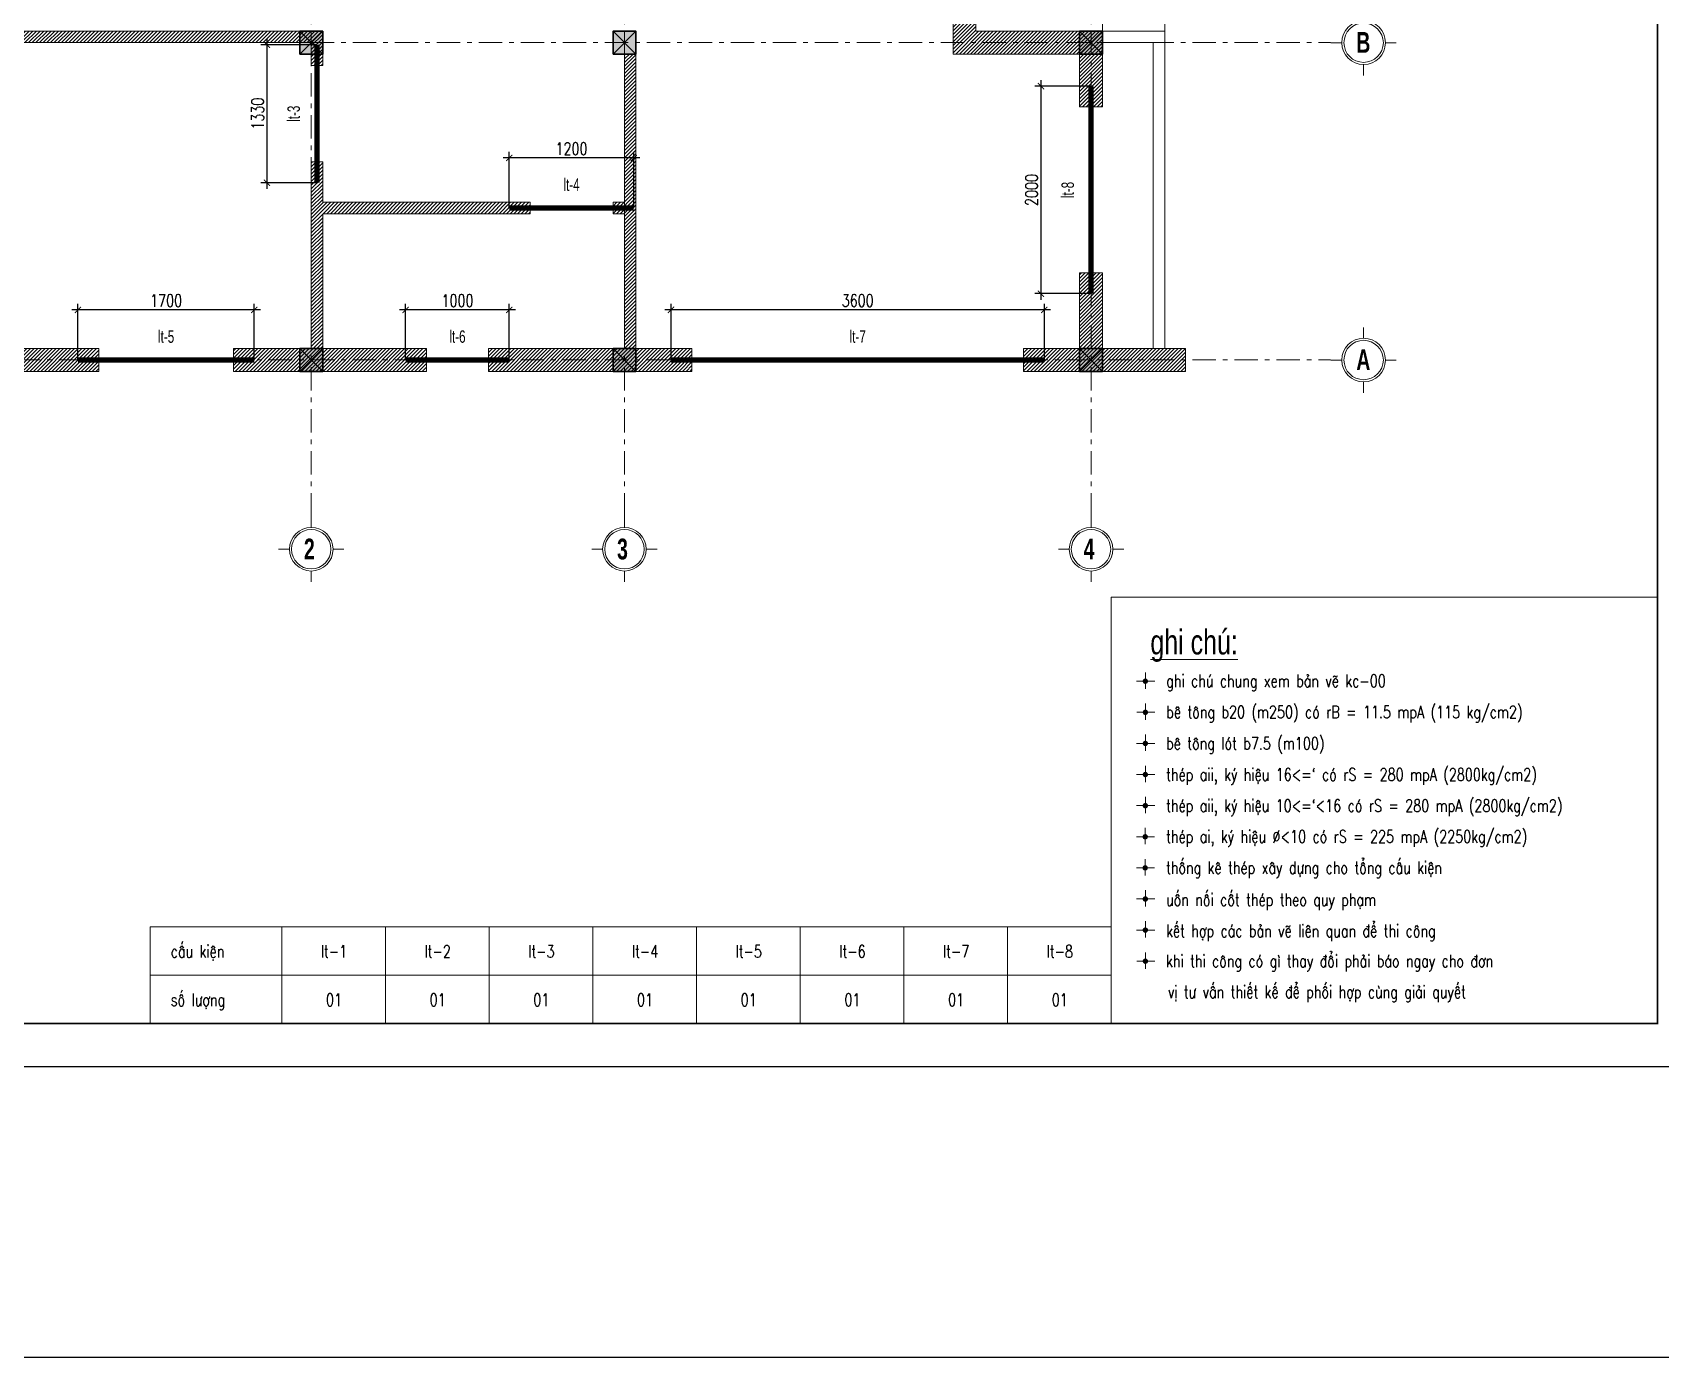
# Model space of a CAD drawing. Extents: x -1855204 to -1466800, y -1308584 to -996495.
# Drawn here: x -1840972 to -1825272, y -1293103 to -1280327 of the extents above; entities that cross this region are included whole.
import ezdxf
from ezdxf.enums import TextEntityAlignment as Align

# ---------------------------------------------------------------- set-up
doc = ezdxf.new("R2010")
doc.units = 0
doc.header["$LTSCALE"] = 150
doc.header["$PDMODE"] = 35
doc.linetypes.add('$1$HIDDEN', pattern=[0.375, 0.25, -0.125])
doc.linetypes.add('_Tim', pattern=[9, 5, -1.5, 1, -1.5])
doc.layers.get('0').update_dxf_attribs({"lineweight": 18})
doc.layers.get('Defpoints').update_dxf_attribs({"lineweight": 18})
for name, color, linetype, lineweight in [('05.Text', 253, 'Continuous', 18), ('06.betong', 2, 'Continuous', 35), ('11.Khung bo', 32, 'Continuous', 50), ('12.Khung', 36, 'Continuous', 25), ('KCVN-THAY', 7, 'Continuous', 25), ('LS - LANH TO', 3, 'Continuous', 35), ('LS-DIM', 251, 'Continuous', 13), ('LS-TEXT', 60, 'Continuous', 20), ('LS-THAY', 7, 'Continuous', 20), ('LS-TRUC', 108, '_Tim', 9)]:
    doc.layers.add(name, color=color, linetype=linetype, lineweight=lineweight)
doc.layers.add('DIM', color=1, linetype='Continuous')
doc.styles.add('AVANTHB', font='')
doc.styles.add('KCVN-LEADER', font='vnromadi.shx', dxfattribs={"width": 0.7, "height": 4})
doc.styles.add('LT', font='vnromadi.shx', dxfattribs={"width": 0.7})
doc.styles.add('vnsimpli', font='vnsimli.shx', dxfattribs={"width": 0.75})
doc.styles.get('AVANTHB').set_extended_font_data('.VnAvantH', bold=True)
doc.dimstyles.new('D-KHLT', dxfattribs={"dimtxt": 150, "dimasz": 0, "dimexe": 0, "dimexo": 0, "dimgap": 0, "dimtad": 1, "dimdec": 0, "dimlfac": 0.1, "dimzin": 0, "dimdsep": 46, "dimtxsty": 'LT', "dimblk1": 'ARCHTICK', "dimblk2": 'ARCHTICK', "dimsah": 1, "dimcen": 0, "dimsd1": 1, "dimsd2": 1, "dimclrd": 256, "dimclre": 256, "dimclrt": 60, "dimadec": 0, "dimazin": 0, "dimtfac": 0.02, "dimtdec": 0, "dimtix": 1, "dimtmove": 2, "dimatfit": 3, "dimldrblk": 'ARCHTICK', "dimfxl": 100, "dimtolj": 1, "dimtzin": 0, "dimarcsym": 0})
doc.dimstyles.new('D100(120)', dxfattribs={"dimtxt": 120, "dimasz": 60, "dimexe": 60, "dimexo": 0, "dimgap": 30, "dimtad": 1, "dimdec": 0, "dimdsep": 46, "dimtxsty": 'vnsimpli', "dimblk": 'ARCHTICK', "dimcen": 0, "dimdle": 60, "dimclrd": 256, "dimclre": 256, "dimclrt": 60, "dimadec": 0, "dimazin": 0, "dimtfac": 1, "dimtdec": 0, "dimtix": 1, "dimtmove": 0, "dimatfit": 3, "dimfxl": 1, "dimarcsym": 0})

# ---------------------------------------------------------------- blocks, each defined once
blk = doc.blocks.new('*U4')
at = {"layer": 'KCVN-THAY', "color": 140}
blk.add_lwpolyline([(214871.76, 86966.68), (215381.8, 86966.68), (215381.8, 86579.68), (214871.76, 86579.68)], close=True, dxfattribs=at)
blk = doc.blocks.new('100')
at = {"layer": '11.Khung bo', "const_width": 26.7}
blk.add_lwpolyline([(1860913, -945240), (1860913, -916940), (1896063, -916940), (1896063, -945240)], close=True, dxfattribs=at)
at = {"layer": '12.Khung', "color": 1}
blk.add_lwpolyline([(1901579, -945940), (1901579, -916240), (1859580, -916240), (1859580, -945940)], close=True, dxfattribs=at)
blk = doc.blocks.new('DANHTRUC')
for p, q in [((980383, -947347), (980383, -947137)), ((979963, -947767), (979753, -947767)), ((980803, -947767), (981013, -947767)), ((980383, -948187), (980383, -948397))]:
    blk.add_line(p, q)
for radius in [420, 380]:
    blk.add_circle((980383, -947767), radius)
blk = doc.blocks.new('q51251123')
at = {"layer": '06.betong'}
for points in [[(-2083542, -1049033.8), (-2083322, -1049033.8), (-2083322, -1048813.8), (-2083542, -1048813.8)], [(-2080522, -1049033.8), (-2080302, -1049033.8), (-2080302, -1048813.8), (-2080522, -1048813.8)], [(-2076022, -1049033.8), (-2075802, -1049033.8), (-2075802, -1048813.8), (-2076022, -1048813.8)], [(-2083542, -1052093.8), (-2083322, -1052093.8), (-2083322, -1051873.8), (-2083542, -1051873.8)], [(-2080522, -1052093.8), (-2080302, -1052093.8), (-2080302, -1051873.8), (-2080522, -1051873.8)], [(-2076022, -1052093.8), (-2075802, -1052093.8), (-2075802, -1051873.8), (-2076022, -1051873.8)]]:
    blk.add_hatch(color=251, dxfattribs=at).paths.add_polyline_path(points)
at = {"layer": 'DIM'}
for points in [[(-2083542, -1049033.8), (-2083322, -1049033.8), (-2083322, -1048813.8), (-2083542, -1048813.8)], [(-2080522, -1049033.8), (-2080302, -1049033.8), (-2080302, -1048813.8), (-2080522, -1048813.8)], [(-2076022, -1049033.8), (-2075802, -1049033.8), (-2075802, -1048813.8), (-2076022, -1048813.8)], [(-2083542, -1052093.8), (-2083322, -1052093.8), (-2083322, -1051873.8), (-2083542, -1051873.8)], [(-2080522, -1052093.8), (-2080302, -1052093.8), (-2080302, -1051873.8), (-2080522, -1051873.8)], [(-2076022, -1052093.8), (-2075802, -1052093.8), (-2075802, -1051873.8), (-2076022, -1051873.8)]]:
    blk.add_lwpolyline(points, close=True, dxfattribs=at)
at = {"layer": 'LS-TRUC', "ltscale": 0.3}
for p, q in [((-2083432, -1053493.8), (-2083432, -1043693.8)), ((-2080412, -1053493.8), (-2080412, -1043693.8)), ((-2075912, -1053493.8), (-2075912, -1043693.8)), ((-2088702, -1048923.8), (-2073602, -1048923.8)), ((-2088702, -1051983.8), (-2073602, -1051983.8))]:
    blk.add_line(p, q, dxfattribs=at)
at = {"layer": '05.Text', "xscale": 0.5, "yscale": 0.5, "zscale": 0.5}
for p in [(-2563474.3, -575040.6), (-2563474.3, -578100.6), (-2573623.7, -579925.6), (-2570603.7, -579925.6), (-2566103.7, -579925.6)]:
    blk.add_blockref('DANHTRUC', p, dxfattribs=at)
at = {"layer": '05.Text', "style": 'AVANTHB', "width": 0.7}
for s, p in [('b', (-2073353.4, -1049021.5)), ('a', (-2073353.4, -1052081.5)), ('2', (-2083502.8, -1053906.5)), ('3', (-2080482.8, -1053906.5)), ('4', (-2075982.8, -1053906.5))]:
    blk.add_text(s, height=200, dxfattribs=at).set_placement(p)
blk = doc.blocks.new('n')
at = {"layer": 'LS-TEXT', "linetype": 'Continuous'}
for p, q in [((-27, 0), (-175, 0)), ((-175, 0), (188, 0)), ((0, 0), (0, 178)), ((0, 178), (0, -151))]:
    blk.add_line(p, q, dxfattribs=at)
at = {"layer": 'LS-TEXT', "linetype": 'Continuous', "const_width": 54}
blk.add_lwpolyline([(-27, 0, 1), (27, 0, 1)], format="xyb", close=True, dxfattribs=at)
blk = doc.blocks.new('GHI CHU NHA BE TONG 2')
at = {"layer": 'LS-THAY'}
blk.add_lwpolyline([(-266782, -808508), (-258003, -808508), (-258003, -815358), (-266782, -815358)], close=True, dxfattribs=at)
at = {"layer": 'LS-THAY', "xscale": 0.7999999999301508}
for p, yscale, zscale in [((-266233, -809858), 0.7999999998137355, 0.7999999999645904), ((-266232, -810358), 0.7999999998137355, 0.7999999999645904), ((-266233, -810858), 0.7999999998137355, 0.7999999999645904), ((-266233, -811358), 0.7999999998137355, 0.7999999999645904), ((-266233, -811858), 0.7999999998137355, 0.7999999999645904), ((-266235, -812358), 0.7999999998137355, 0.7999999999645904), ((-266236, -812858), 0.7999999998137355, 0.7999999999645904), ((-266233, -813358), 0.8000000002793967, 0.7999999999980599), ((-266233, -813858), 0.8000000002793967, 0.7999999999980599), ((-266232, -814358), 0.7999999998137355, 0.7999999999645904)]:
    blk.add_blockref('n', p, dxfattribs=dict(at, yscale=yscale, zscale=zscale))
at = {"layer": 'LS-TEXT', "color": 60, "style": 'KCVN-LEADER', "width": 0.75}
blk.add_text('%%Ughi chó:', height=400, dxfattribs=at).set_placement((-266152, -809428))
at = {"layer": 'LS-TEXT', "style": 'vnsimpli', "width": 0.75}
for s, p in [('   ghi chó chung xem b¶n vÏ kc-00', (-266233, -809952)), ('   bª t«ng b20 (m250) cã rB = 11.5 mpA (115 kg/cm2)', (-266233, -810453)), ('   bª t«ng lãt b7.5 (m100)', (-266235, -810956)), ('   thÐp aii, ký hiÖu 16<=` cã rS = 280 mpA (2800kg/cm2)', (-266235, -811458)), ('   thÐp aii, ký hiÖu 10<=`<16 cã rS = 280 mpA (2800kg/cm2)', (-266235, -811958)), ('   thÐp ai, ký hiÖu %%C<10 cã rS = 225 mpA (2250kg/cm2)', (-266235, -812454)), ('   thèng kª thÐp x©y dùng cho tæng cÊu kiÖn', (-266236, -812954)), ('   uèn nèi cèt thÐp theo quy ph¹m', (-266235, -813470)), ('   kÕt hîp c¸c b¶n vÏ liªn quan ®Ó thi c«ng', (-266235, -813970)), ('   khi thi c«ng cã g× thay ®æi ph¶i b¸o ngay cho ®¬n', (-266236, -814454)), ('vÞ t\xad vÊn thiÕt kÕ ®Ó phèi hîp cïng gi¶i quyÕt', (-265871, -814951))]:
    blk.add_text(s, height=200, dxfattribs=at).set_placement(p)
blk = doc.blocks.new('\xad3yjrtuktyl')
at = {"layer": '06.betong'}
blk.add_hatch(color=0, dxfattribs=at).paths.add_polyline_path([(-110, -110), (110, -110), (110, 110), (-110, 110)])
at = {"layer": '06.betong', "color": 0}
for p, q in [((-110, 110), (110, -110)), ((-110, -110), (110, 110))]:
    blk.add_line(p, q, dxfattribs=at)
blk.add_lwpolyline([(-110, -110), (110, -110), (110, 110), (-110, 110)], close=True, dxfattribs=at)
blk = doc.blocks.new('12414')
at = {"layer": 'LS-DIM'}
h = blk.add_hatch(dxfattribs=at)
h.set_pattern_fill('ANSI31', color=256, scale=200)
h.set_pattern_definition([(45, (-2174962.427, -1105118.326), (-17.67767, 17.67767), [])])
h.paths.add_polyline_path([(-2174962, -1098118), (-2174962, -1098938), (-2174742, -1098938), (-2174742, -1098338), (-2171202, -1098338), (-2164902, -1098338), (-2164902, -1098588), (-2164682, -1098588), (-2164682, -1098338), (-2163682, -1098338), (-2162962, -1098338), (-2162962, -1098118), (-2171202, -1098118)])
h.paths.add_polyline_path([(-2174742, -1101948), (-2171092, -1101948), (-2171092, -1102168), (-2170982, -1102168), (-2170982, -1101838), (-2174742, -1101838), (-2174742, -1101728), (-2174962, -1101728), (-2174962, -1105118), (-2173142, -1105118), (-2173142, -1104898), (-2174742, -1104898)])
h.paths.add_polyline_path([(-2171092, -1104898), (-2171842, -1104898), (-2171842, -1105118), (-2169982, -1105118), (-2169982, -1104898), (-2170982, -1104898), (-2170982, -1103598), (-2168982, -1103598), (-2168982, -1103488), (-2170982, -1103488), (-2170982, -1103098), (-2171092, -1103098)])
h.paths.add_polyline_path([(-2167422, -1105118), (-2167422, -1104898), (-2167962, -1104898), (-2167962, -1102058), (-2168072, -1102058), (-2168072, -1103488), (-2168182, -1103488), (-2168182, -1103598), (-2168072, -1103598), (-2168072, -1104898), (-2169382, -1104898), (-2169382, -1105118)])
h.paths.add_polyline_path([(-2163462, -1105118), (-2162662, -1105118), (-2162662, -1104898), (-2163462, -1104898), (-2163462, -1104168), (-2163682, -1104168), (-2163682, -1104898), (-2164222, -1104898), (-2164222, -1105118)])
h.paths.add_polyline_path([(-2163682, -1102058), (-2163682, -1102568), (-2163462, -1102568), (-2163462, -1101838), (-2164682, -1101838), (-2164682, -1101588), (-2164902, -1101588), (-2164902, -1102058)])
for p, q in [((-2171202, -1098338), (-2174742, -1098338)), ((-2174742, -1098338), (-2174742, -1098938)), ((-2170382, -1098338), (-2170382, -1098938)), ((-2169741, -1098656), (-2169582, -1098338)), ((-2169582, -1099238), (-2169582, -1098338)), ((-2169332, -1099238), (-2169332, -1098338)), ((-2169082, -1099238), (-2169082, -1098338)), ((-2169082, -1099238), (-2168551, -1098338)), ((-2168242, -1098338), (-2168242, -1100488)), ((-2168182, -1098338), (-2168182, -1100488)), ((-2163682, -1098338), (-2162962, -1098338)), ((-2169659, -1098656), (-2169961, -1098900)), ((-2169741, -1098656), (-2169659, -1098656)), ((-2169082, -1099238), (-2168182, -1098743)), ((-2174742, -1098938), (-2174962, -1098938)), ((-2170082, -1099238), (-2169863, -1098900)), ((-2169961, -1098900), (-2169863, -1098900)), ((-2169832, -1099238), (-2169832, -1098838)), ((-2169082, -1099238), (-2170082, -1099238)), ((-2169022, -1099178), (-2170052, -1099178)), ((-2169082, -1099238), (-2169082, -1100488)), ((-2168182, -1099238), (-2169082, -1099238)), ((-2169022, -1099178), (-2169022, -1100488)), ((-2168182, -1099488), (-2169082, -1099488)), ((-2168182, -1099738), (-2169082, -1099738)), ((-2168182, -1099988), (-2169082, -1099988)), ((-2168182, -1100238), (-2169082, -1100238)), ((-2174962, -1101728), (-2174962, -1100468)), ((-2168182, -1100488), (-2169082, -1100488)), ((-2174742, -1101728), (-2174962, -1101728)), ((-2174742, -1101728), (-2174962, -1101728)), ((-2174742, -1101728), (-2174742, -1101838)), ((-2174742, -1101838), (-2170982, -1101838)), ((-2174742, -1101948), (-2174742, -1104898)), ((-2174742, -1101948), (-2171092, -1101948)), ((-2171092, -1101948), (-2171092, -1102168)), ((-2170982, -1101838), (-2170982, -1102168)), ((-2168072, -1102058), (-2168072, -1103488)), ((-2167962, -1102058), (-2168072, -1102058)), ((-2167962, -1102058), (-2167962, -1104898)), ((-2170982, -1102168), (-2171092, -1102168)), ((-2171092, -1103098), (-2171092, -1104898)), ((-2170982, -1103098), (-2171092, -1103098)), ((-2170982, -1103098), (-2170982, -1103488)), ((-2170982, -1103488), (-2168982, -1103488)), ((-2168982, -1103598), (-2168982, -1103488)), ((-2168182, -1103488), (-2168072, -1103488)), ((-2168182, -1103598), (-2168182, -1103488)), ((-2170982, -1103598), (-2170982, -1104898)), ((-2170982, -1103598), (-2168982, -1103598)), ((-2168182, -1103598), (-2168072, -1103598)), ((-2168072, -1103598), (-2168072, -1104898)), ((-2163682, -1104898), (-2163682, -1104168)), ((-2163682, -1104168), (-2163462, -1104168)), ((-2174742, -1104898), (-2173142, -1104898)), ((-2173142, -1104898), (-2173142, -1105118)), ((-2171842, -1104898), (-2171092, -1104898)), ((-2171842, -1104898), (-2171842, -1105118)), ((-2170982, -1104898), (-2169982, -1104898)), ((-2169982, -1104898), (-2169982, -1105118)), ((-2169382, -1104898), (-2168072, -1104898)), ((-2169382, -1104898), (-2169382, -1105118)), ((-2167962, -1104898), (-2167422, -1104898)), ((-2167422, -1104898), (-2167422, -1105118)), ((-2164222, -1104898), (-2163682, -1104898)), ((-2164222, -1104898), (-2164222, -1105118))]:
    blk.add_line(p, q, dxfattribs=at)
at = {"layer": 'LS-DIM', "linetype": '$1$HIDDEN', "ltscale": 500}
for p, q in [((-2169832, -1098838), (-2169652, -1098725)), ((-2169832, -1098838), (-2168682, -1098838)), ((-2169832, -1098838), (-2169652, -1098951)), ((-2168682, -1100488), (-2168682, -1098838))]:
    blk.add_line(p, q, dxfattribs=at)
at = {"layer": 'LS-DIM'}
for points in [[(-2171202, -1098118), (-2174962, -1098118), (-2174962, -1098938)], [(-2162962, -1098338), (-2162962, -1098118), (-2171202, -1098118)], [(-2163682, -1098338), (-2163682, -1098338), (-2164682, -1098338), (-2164682, -1098588), (-2164902, -1098588), (-2164902, -1098338), (-2171202, -1098338)], [(-2163462, -1101838), (-2163462, -1098338)], [(-2163462, -1101838), (-2162862, -1101838), (-2162862, -1098338), (-2162962, -1098338)], [(-2163462, -1101088), (-2163162, -1101088), (-2163162, -1099088), (-2163462, -1099088)], [(-2174962, -1100468), (-2175862, -1100468), (-2175862, -1102058), (-2174962, -1102058)], [(-2175562, -1102058), (-2175562, -1100468)], [(-2175262, -1102058), (-2175262, -1100468)], [(-2174962, -1101728), (-2174962, -1105118), (-2173142, -1105118)], [(-2163462, -1101948), (-2162972, -1101948), (-2162972, -1104898)], [(-2162862, -1104898), (-2162862, -1101838)], [(-2163462, -1104168), (-2163462, -1104898), (-2162662, -1104898), (-2162662, -1105118), (-2163462, -1105118)], [(-2171842, -1105118), (-2169982, -1105118)], [(-2169382, -1105118), (-2167422, -1105118)], [(-2164222, -1105118), (-2163462, -1105118)], [(-2163462, -1105118), (-2162862, -1105118)]]:
    blk.add_lwpolyline(points, dxfattribs=at)
blk.add_lwpolyline([(-2164902, -1101588), (-2164682, -1101588), (-2164682, -1101838), (-2163462, -1101838), (-2163462, -1102568), (-2163682, -1102568), (-2163682, -1102058), (-2164902, -1102058)], close=True, dxfattribs=at)
blk.add_circle((-2168682, -1100488), 55.6, dxfattribs=at)
for p in [(-2174852, -1098228), (-2171092, -1098228), (-2168072, -1098228), (-2163572, -1098228), (-2174852, -1101948), (-2171092, -1101948), (-2168072, -1101948), (-2163572, -1101948), (-2174852, -1105008), (-2171092, -1105008), (-2168072, -1105008), (-2163572, -1105008)]:
    blk.add_blockref('\xad3yjrtuktyl', p, dxfattribs=at)
blk = doc.blocks.new('_ArchTick')
at = {"layer": 'DIM', "color": 0, "const_width": 0.15}
blk.add_lwpolyline([(-0.5, -0.5), (0.5, 0.5)], dxfattribs=at)
blk = doc.blocks.new('*D2057')
at = {"layer": 'Defpoints', "color": 0, "transparency": 16777216}
for p in [(-1830764, -1280845), (-1831247, -1282845), (-1830764, -1282845)]:
    blk.add_point(p, dxfattribs=at)
at = {"layer": 'LS-DIM', "lineweight": -2, "transparency": 16777216}
for p, q in [((-1831247, -1280785), (-1831247, -1282905)), ((-1830764, -1280845), (-1831307, -1280845)), ((-1830764, -1282845), (-1831307, -1282845))]:
    blk.add_line(p, q, dxfattribs=at)
at = {"layer": 'LS-DIM', "lineweight": -2, "transparency": 16777216, "xscale": 60, "yscale": 60, "zscale": 60}
for p, rotation in [((-1831247, -1280845), 90), ((-1831247, -1282845), 270)]:
    blk.add_blockref('_ArchTick', p, dxfattribs=dict(at, rotation=rotation))
at = {"layer": 'LS-DIM', "color": 60, "transparency": 16777216, "insert": (-1831337, -1281845), "char_height": 120, "attachment_point": 5, "rotation": 90, "style": 'vnsimpli'}
blk.add_mtext('2000', dxfattribs=at)
blk = doc.blocks.new('*D2058')
at = {"layer": 'Defpoints', "color": 0, "transparency": 16777216}
for p in [(-1830764, -1280845), (-1830928, -1282845), (-1830764, -1282845)]:
    blk.add_point(p, dxfattribs=at)
at = {"layer": 'LS-DIM', "lineweight": -2, "transparency": 16777216}
for p, q in [((-1830764, -1280845), (-1830928, -1280845)), ((-1830764, -1282845), (-1830928, -1282845))]:
    blk.add_line(p, q, dxfattribs=at)
at = {"layer": 'LS-DIM', "color": 60, "transparency": 16777216, "insert": (-1830988, -1281845), "char_height": 120, "attachment_point": 5, "rotation": 90, "style": 'LT'}
blk.add_mtext('\\A1;lt-8', dxfattribs=at)
blk = doc.blocks.new('*D2059')
at = {"layer": 'Defpoints', "color": 0, "transparency": 16777216}
for p in [(-1834814, -1283002), (-1834814, -1283485), (-1831214, -1283485)]:
    blk.add_point(p, dxfattribs=at)
at = {"layer": 'LS-DIM', "lineweight": -2, "transparency": 16777216}
for p, q in [((-1834814, -1283485), (-1834814, -1282942)), ((-1831214, -1283485), (-1831214, -1282942)), ((-1831154, -1283002), (-1834874, -1283002))]:
    blk.add_line(p, q, dxfattribs=at)
at = {"layer": 'LS-DIM', "lineweight": -2, "transparency": 16777216, "xscale": 60, "yscale": 60, "zscale": 60, "rotation": 180}
blk.add_blockref('_ArchTick', (-1834814, -1283002), dxfattribs=at)
at = {"layer": 'LS-DIM', "lineweight": -2, "transparency": 16777216, "xscale": 60, "yscale": 60, "zscale": 60}
blk.add_blockref('_ArchTick', (-1831214, -1283002), dxfattribs=at)
at = {"layer": 'LS-DIM', "color": 60, "transparency": 16777216, "insert": (-1833014, -1282912), "char_height": 120, "attachment_point": 5, "style": 'vnsimpli'}
blk.add_mtext('3600', dxfattribs=at)
blk = doc.blocks.new('*D2060')
at = {"layer": 'Defpoints', "color": 0, "transparency": 16777216}
for p in [(-1834814, -1283320), (-1834814, -1283485), (-1831214, -1283485)]:
    blk.add_point(p, dxfattribs=at)
at = {"layer": 'LS-DIM', "lineweight": -2, "transparency": 16777216}
for p, q in [((-1834814, -1283485), (-1834814, -1283320)), ((-1831214, -1283485), (-1831214, -1283320))]:
    blk.add_line(p, q, dxfattribs=at)
at = {"layer": 'LS-DIM', "color": 60, "transparency": 16777216, "insert": (-1833014, -1283260), "char_height": 120, "attachment_point": 5, "style": 'LT'}
blk.add_mtext('\\A1;lt-7', dxfattribs=at)
blk = doc.blocks.new('*D2061')
at = {"layer": 'Defpoints', "color": 0, "transparency": 16777216}
for p in [(-1837374, -1283002), (-1837374, -1283485), (-1836374, -1283485)]:
    blk.add_point(p, dxfattribs=at)
at = {"layer": 'LS-DIM', "lineweight": -2, "transparency": 16777216}
for p, q in [((-1837374, -1283485), (-1837374, -1282942)), ((-1836374, -1283485), (-1836374, -1282942)), ((-1836314, -1283002), (-1837434, -1283002))]:
    blk.add_line(p, q, dxfattribs=at)
at = {"layer": 'LS-DIM', "lineweight": -2, "transparency": 16777216, "xscale": 60, "yscale": 60, "zscale": 60, "rotation": 180}
blk.add_blockref('_ArchTick', (-1837374, -1283002), dxfattribs=at)
at = {"layer": 'LS-DIM', "lineweight": -2, "transparency": 16777216, "xscale": 60, "yscale": 60, "zscale": 60}
blk.add_blockref('_ArchTick', (-1836374, -1283002), dxfattribs=at)
at = {"layer": 'LS-DIM', "color": 60, "transparency": 16777216, "insert": (-1836874, -1282912), "char_height": 120, "attachment_point": 5, "style": 'vnsimpli'}
blk.add_mtext('1000', dxfattribs=at)
blk = doc.blocks.new('*D2062')
at = {"layer": 'Defpoints', "color": 0, "transparency": 16777216}
for p in [(-1837374, -1283320), (-1837374, -1283485), (-1836374, -1283485)]:
    blk.add_point(p, dxfattribs=at)
at = {"layer": 'LS-DIM', "lineweight": -2, "transparency": 16777216}
for p, q in [((-1837374, -1283485), (-1837374, -1283320)), ((-1836374, -1283485), (-1836374, -1283320))]:
    blk.add_line(p, q, dxfattribs=at)
at = {"layer": 'LS-DIM', "color": 60, "transparency": 16777216, "insert": (-1836874, -1283260), "char_height": 120, "attachment_point": 5, "style": 'LT'}
blk.add_mtext('\\A1;lt-6', dxfattribs=at)
blk = doc.blocks.new('*D2063')
at = {"layer": 'Defpoints', "color": 0, "transparency": 16777216}
for p in [(-1840534, -1283002), (-1840534, -1283485), (-1838834, -1283485)]:
    blk.add_point(p, dxfattribs=at)
at = {"layer": 'LS-DIM', "lineweight": -2, "transparency": 16777216}
for p, q in [((-1840534, -1283485), (-1840534, -1282942)), ((-1838834, -1283485), (-1838834, -1282942)), ((-1838774, -1283002), (-1840594, -1283002))]:
    blk.add_line(p, q, dxfattribs=at)
at = {"layer": 'LS-DIM', "lineweight": -2, "transparency": 16777216, "xscale": 60, "yscale": 60, "zscale": 60, "rotation": 180}
blk.add_blockref('_ArchTick', (-1840534, -1283002), dxfattribs=at)
at = {"layer": 'LS-DIM', "lineweight": -2, "transparency": 16777216, "xscale": 60, "yscale": 60, "zscale": 60}
blk.add_blockref('_ArchTick', (-1838834, -1283002), dxfattribs=at)
at = {"layer": 'LS-DIM', "color": 60, "transparency": 16777216, "insert": (-1839684, -1282912), "char_height": 120, "attachment_point": 5, "style": 'vnsimpli'}
blk.add_mtext('1700', dxfattribs=at)
blk = doc.blocks.new('*D2064')
at = {"layer": 'Defpoints', "color": 0, "transparency": 16777216}
for p in [(-1840534, -1283320), (-1840534, -1283485), (-1838834, -1283485)]:
    blk.add_point(p, dxfattribs=at)
at = {"layer": 'LS-DIM', "lineweight": -2, "transparency": 16777216}
for p, q in [((-1840534, -1283485), (-1840534, -1283320)), ((-1838834, -1283485), (-1838834, -1283320))]:
    blk.add_line(p, q, dxfattribs=at)
at = {"layer": 'LS-DIM', "color": 60, "transparency": 16777216, "insert": (-1839684, -1283260), "char_height": 120, "attachment_point": 5, "style": 'LT'}
blk.add_mtext('\\A1;lt-5', dxfattribs=at)
blk = doc.blocks.new('*D2065')
at = {"layer": 'Defpoints', "color": 0, "transparency": 16777216}
for p in [(-1838229, -1280445), (-1838712, -1281775), (-1838229, -1281775)]:
    blk.add_point(p, dxfattribs=at)
at = {"layer": 'LS-DIM', "lineweight": -2, "transparency": 16777216}
for p, q in [((-1838229, -1280445), (-1838772, -1280445)), ((-1838712, -1280385), (-1838712, -1281835)), ((-1838229, -1281775), (-1838772, -1281775))]:
    blk.add_line(p, q, dxfattribs=at)
at = {"layer": 'LS-DIM', "lineweight": -2, "transparency": 16777216, "xscale": 60, "yscale": 60, "zscale": 60}
for p, rotation in [((-1838712, -1280445), 90), ((-1838712, -1281775), 270)]:
    blk.add_blockref('_ArchTick', p, dxfattribs=dict(at, rotation=rotation))
at = {"layer": 'LS-DIM', "color": 60, "transparency": 16777216, "insert": (-1838802, -1281110), "char_height": 120, "attachment_point": 5, "rotation": 90, "style": 'vnsimpli'}
blk.add_mtext('1330', dxfattribs=at)
blk = doc.blocks.new('*D2066')
at = {"layer": 'Defpoints', "color": 0, "transparency": 16777216}
for p in [(-1838229, -1280445), (-1838393, -1281775), (-1838229, -1281775)]:
    blk.add_point(p, dxfattribs=at)
at = {"layer": 'LS-DIM', "lineweight": -2, "transparency": 16777216}
for p, q in [((-1838229, -1280445), (-1838393, -1280445)), ((-1838229, -1281775), (-1838393, -1281775))]:
    blk.add_line(p, q, dxfattribs=at)
at = {"layer": 'LS-DIM', "color": 60, "transparency": 16777216, "insert": (-1838453, -1281110), "char_height": 120, "attachment_point": 5, "rotation": 90, "style": 'LT'}
blk.add_mtext('\\A1;lt-3', dxfattribs=at)
blk = doc.blocks.new('*D2067')
at = {"layer": 'Defpoints', "color": 0, "transparency": 16777216}
for p in [(-1836374, -1281537), (-1836374, -1282020), (-1835174, -1282020)]:
    blk.add_point(p, dxfattribs=at)
at = {"layer": 'LS-DIM', "lineweight": -2, "transparency": 16777216}
for p, q in [((-1835114, -1281537), (-1836434, -1281537)), ((-1836374, -1282020), (-1836374, -1281477)), ((-1835174, -1282020), (-1835174, -1281477))]:
    blk.add_line(p, q, dxfattribs=at)
at = {"layer": 'LS-DIM', "lineweight": -2, "transparency": 16777216, "xscale": 60, "yscale": 60, "zscale": 60, "rotation": 180}
blk.add_blockref('_ArchTick', (-1836374, -1281537), dxfattribs=at)
at = {"layer": 'LS-DIM', "lineweight": -2, "transparency": 16777216, "xscale": 60, "yscale": 60, "zscale": 60}
blk.add_blockref('_ArchTick', (-1835174, -1281537), dxfattribs=at)
at = {"layer": 'LS-DIM', "color": 60, "transparency": 16777216, "insert": (-1835774, -1281447), "char_height": 120, "attachment_point": 5, "style": 'vnsimpli'}
blk.add_mtext('1200', dxfattribs=at)
blk = doc.blocks.new('*D2068')
at = {"layer": 'Defpoints', "color": 0, "transparency": 16777216}
for p in [(-1836374, -1281855), (-1836374, -1282020), (-1835174, -1282020)]:
    blk.add_point(p, dxfattribs=at)
at = {"layer": 'LS-DIM', "lineweight": -2, "transparency": 16777216}
for p, q in [((-1836374, -1282020), (-1836374, -1281855)), ((-1835174, -1282020), (-1835174, -1281855))]:
    blk.add_line(p, q, dxfattribs=at)
at = {"layer": 'LS-DIM', "color": 60, "transparency": 16777216, "insert": (-1835774, -1281795), "char_height": 120, "attachment_point": 5, "style": 'LT'}
blk.add_mtext('\\A1;lt-4', dxfattribs=at)

msp = doc.modelspace()

# ---------------------------------------------------------------- linework, layer by layer
at = {"layer": 'LS - LANH TO', "linetype": 'Continuous', "const_width": 50}
for points in [[(-1838228.9, -1281774.7), (-1838228.9, -1280444.7)], [(-1830763.9, -1282844.7), (-1830763.9, -1280844.7)], [(-1836373.9, -1282019.7), (-1835173.9, -1282019.7)], [(-1840533.9, -1283484.7), (-1838833.9, -1283484.7)], [(-1837373.9, -1283484.7), (-1836373.9, -1283484.7)], [(-1834813.9, -1283484.7), (-1831213.9, -1283484.7)]]:
    msp.add_lwpolyline(points, dxfattribs=at)
at = {"layer": 'LS-THAY'}
for p, q in [((-1839836.8, -1288949.4), (-1839836.8, -1289882.7)), ((-1839836.8, -1288949.4), (-1830569.2, -1288949.4)), ((-1839836.8, -1288949.4), (-1830569.2, -1288949.4)), ((-1839836.8, -1288949.4), (-1830569.2, -1288949.4)), ((-1838569.2, -1288949.4), (-1838569.2, -1289882.7)), ((-1837569.2, -1288949.4), (-1837569.2, -1289882.7)), ((-1836569.2, -1288949.4), (-1836569.2, -1289882.7)), ((-1835569.2, -1288949.4), (-1835569.2, -1289882.7)), ((-1834569.2, -1288949.4), (-1834569.2, -1289882.7)), ((-1833569.2, -1288949.4), (-1833569.2, -1289882.7)), ((-1832569.2, -1288949.4), (-1832569.2, -1289882.7)), ((-1831569.2, -1288949.4), (-1831569.2, -1289882.7)), ((-1830569.2, -1288949.4), (-1830569.2, -1289882.7)), ((-1839836.8, -1289416.1), (-1830569.2, -1289416.1)), ((-1839836.8, -1289882.7), (-1830569.2, -1289882.7))]:
    msp.add_line(p, q, dxfattribs=at)

# ---------------------------------------------------------------- block references
at = {"layer": '05.Text', "xscale": 0.5948727274080738, "yscale": 0.5948727274080738, "zscale": 0.5948727274080738}
msp.add_blockref('100', (-2953217.6, -727585.3), dxfattribs=at)
at = {"layer": '05.Text'}
msp.add_blockref('12414', (332808.5, -178476.4), dxfattribs=at)
at = {"layer": 'Defpoints', "xscale": 60, "yscale": 60, "zscale": 60}
msp.add_blockref('*U4', (-14741884.9, -6487884), dxfattribs=at)
at = {"layer": 'LS-DIM'}
msp.add_blockref('q51251123', (245148.2, -231500.9), dxfattribs=at)
at = {"layer": 'LS-DIM', "xscale": 0.5999999999767169, "yscale": 0.5999999999767169, "zscale": 0.6}
msp.add_blockref('GHI CHU NHA BE TONG 2', (-1670500.1, -800667.7), dxfattribs=at)

# ---------------------------------------------------------------- texts
at = {"layer": 'LS-TEXT', "style": 'vnsimpli', "width": 0.75}
for s, p in [('cÊu kiÖn', (-1839638.8, -1289247.7)), ('sè l\xadîng', (-1839638.8, -1289714.4))]:
    msp.add_text(s, height=120, dxfattribs=at).set_placement(p)
for s, p in [('lt-1', (-1838065.1, -1289247.7)), ('lt-2', (-1837065.1, -1289247.7)), ('lt-3', (-1836065.1, -1289247.7)), ('lt-4', (-1835065.1, -1289247.7)), ('lt-5', (-1834065.1, -1289247.7)), ('lt-6', (-1833065.1, -1289247.7)), ('lt-7', (-1832065.1, -1289247.7)), ('lt-8', (-1831065.1, -1289247.7)), ('01', (-1838065.1, -1289714.4)), ('01', (-1837065.1, -1289714.4)), ('01', (-1836065.1, -1289714.4)), ('01', (-1835065.1, -1289714.4)), ('01', (-1834065.1, -1289714.4)), ('01', (-1833065.1, -1289714.4)), ('01', (-1832065.1, -1289714.4)), ('01', (-1831065.1, -1289714.4))]:
    msp.add_text(s, height=120, dxfattribs=at).set_placement(p, align=Align.CENTER)

# ---------------------------------------------------------------- dimensions: what is measured, and where the dimension line sits
at = {"layer": 'LS-DIM'}
for base, p1, p2, picture, middle in [((-1838711.9, -1281774.7), (-1838228.9, -1280444.7), (-1838228.9, -1281774.7), '*D2065', (-1838801.9, -1281109.7)), ((-1831246.9, -1282844.7), (-1830763.9, -1280844.7), (-1830763.9, -1282844.7), '*D2057', (-1831336.9, -1281844.7))]:
    dim = msp.add_linear_dim(base=base, p1=p1, p2=p2, angle=90, dimstyle='D100(120)', dxfattribs=at)
    dim.commit()
    dim.dimension.update_dxf_attribs({"geometry": picture, "text_midpoint": middle})
for base, p1, p2, text, picture, middle in [((-1838393.3, -1281774.7), (-1838228.9, -1280444.7), (-1838228.9, -1281774.7), 'lt-3', '*D2066', (-1838453.3, -1281109.7)), ((-1830928.3, -1282844.7), (-1830763.9, -1280844.7), (-1830763.9, -1282844.7), 'lt-8', '*D2058', (-1830988.3, -1281844.7))]:
    dim = msp.add_linear_dim(base=base, p1=p1, p2=p2, angle=90, text=text, dimstyle='D-KHLT', override={"dimtxt": 120}, dxfattribs=at)
    dim.commit()
    dim.dimension.update_dxf_attribs({"geometry": picture, "text_midpoint": middle})
for base, p1, p2, picture, middle in [((-1836373.9, -1281536.8), (-1835173.9, -1282019.7), (-1836373.9, -1282019.7), '*D2067', (-1835773.9, -1281446.8)), ((-1840533.9, -1283001.8), (-1838833.9, -1283484.7), (-1840533.9, -1283484.7), '*D2063', (-1839683.9, -1282911.8)), ((-1837373.9, -1283001.8), (-1836373.9, -1283484.7), (-1837373.9, -1283484.7), '*D2061', (-1836873.9, -1282911.8)), ((-1834813.9, -1283001.8), (-1831213.9, -1283484.7), (-1834813.9, -1283484.7), '*D2059', (-1833013.9, -1282911.8))]:
    dim = msp.add_linear_dim(base=base, p1=p1, p2=p2, dimstyle='D100(120)', dxfattribs=at)
    dim.commit()
    dim.dimension.update_dxf_attribs({"geometry": picture, "text_midpoint": middle})
for base, p1, p2, text, picture, middle in [((-1836373.9, -1281855.4), (-1835173.9, -1282019.7), (-1836373.9, -1282019.7), 'lt-4', '*D2068', (-1835773.9, -1281795.4)), ((-1840533.9, -1283320.4), (-1838833.9, -1283484.7), (-1840533.9, -1283484.7), 'lt-5', '*D2064', (-1839683.9, -1283260.4)), ((-1837373.9, -1283320.4), (-1836373.9, -1283484.7), (-1837373.9, -1283484.7), 'lt-6', '*D2062', (-1836873.9, -1283260.4)), ((-1834813.9, -1283320.4), (-1831213.9, -1283484.7), (-1834813.9, -1283484.7), 'lt-7', '*D2060', (-1833013.9, -1283260.4))]:
    dim = msp.add_linear_dim(base=base, p1=p1, p2=p2, text=text, dimstyle='D-KHLT', override={"dimtxt": 120}, dxfattribs=at)
    dim.commit()
    dim.dimension.update_dxf_attribs({"geometry": picture, "text_midpoint": middle})

doc.saveas('drawing.dxf')
